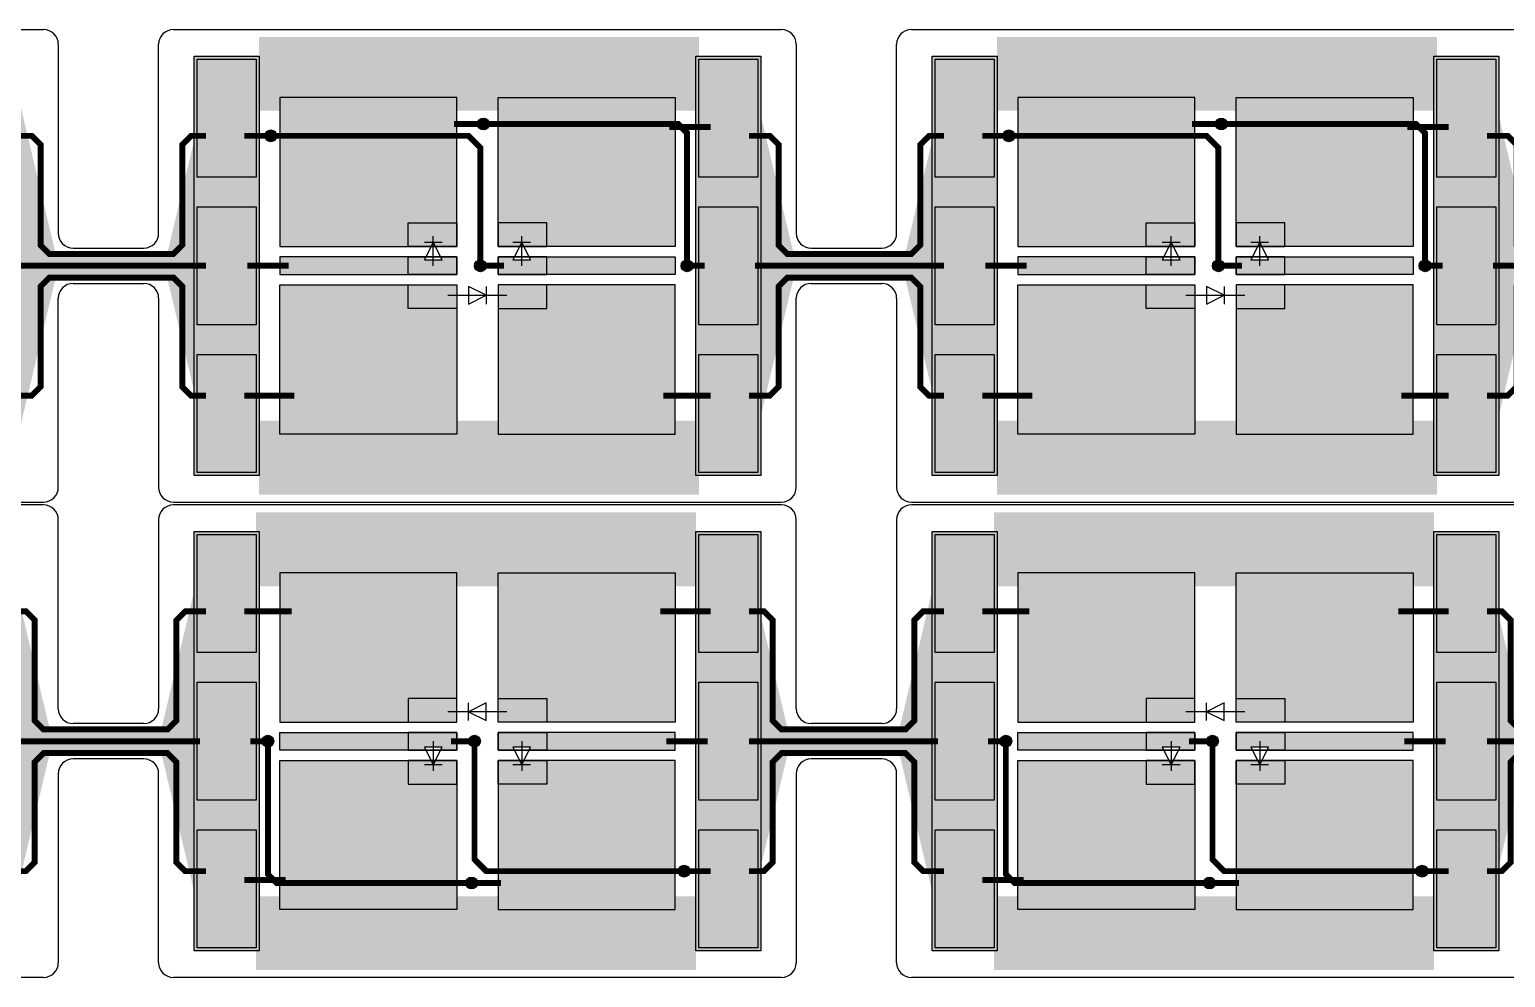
# Model space of a CAD drawing. Extents: x 1822 to 2392, y 725 to 1125.
# Drawn here: x 2287.5 to 2337.5, y 772.8 to 804.9 of the extents above; entities that cross this region are included whole.
import ezdxf

# ---------------------------------------------------------------- set-up
doc = ezdxf.new("R2010")
doc.units = 0
doc.header["$LTSCALE"] = 0.2
for name, color, linetype in [('BS', 1, 'CONTINUOUS'), ('Durchsteiger', 3, 'CONTINUOUS'), ('LED', 7, 'CONTINUOUS'), ('LS', 5, 'CONTINUOUS'), ('Rand', 6, 'CONTINUOUS')]:
    doc.layers.add(name, color=color, linetype=linetype)

msp = doc.modelspace()

# ---------------------------------------------------------------- hatches: boundary and pattern name
at = {"layer": 'BS'}
h = msp.add_hatch(color=256, dxfattribs=at)
h.paths.add_polyline_path([(2295.2, 803.9), (2293.2, 803.9), (2293.2, 799.9), (2295.2, 799.9)])
h.paths.add_polyline_path([(2295.2, 798.9), (2293.2, 798.9), (2293.2, 794.9), (2295.2, 794.9)])
h.paths.add_polyline_path([(2295.2, 793.9), (2293.2, 793.9), (2293.2, 789.9), (2295.2, 789.9)])
h = msp.add_hatch(color=256, dxfattribs=at)
h.paths.add_polyline_path([(2312.2, 803.9), (2310.2, 803.9), (2310.2, 799.9), (2312.2, 799.9)])
h.paths.add_polyline_path([(2312.2, 798.9), (2310.2, 798.9), (2310.2, 794.9), (2312.2, 794.9)])
h.paths.add_polyline_path([(2312.2, 793.9), (2310.2, 793.9), (2310.2, 789.9), (2312.2, 789.9)])
h = msp.add_hatch(color=256, dxfattribs=at)
h.paths.add_polyline_path([(2320.2, 803.9), (2318.2, 803.9), (2318.2, 799.9), (2320.2, 799.9)])
h.paths.add_polyline_path([(2320.2, 798.9), (2318.2, 798.9), (2318.2, 794.9), (2320.2, 794.9)])
h.paths.add_polyline_path([(2320.2, 793.9), (2318.2, 793.9), (2318.2, 789.9), (2320.2, 789.9)])
h = msp.add_hatch(color=256, dxfattribs=at)
h.paths.add_polyline_path([(2337.2, 803.9), (2335.2, 803.9), (2335.2, 799.9), (2337.2, 799.9)])
h.paths.add_polyline_path([(2337.2, 798.9), (2335.2, 798.9), (2335.2, 794.9), (2337.2, 794.9)])
h.paths.add_polyline_path([(2337.2, 793.9), (2335.2, 793.9), (2335.2, 789.9), (2337.2, 789.9)])
h = msp.add_hatch(color=256, dxfattribs=at)
h.paths.add_polyline_path([(2296, 802.6), (2296, 797.55), (2300.35, 797.55), (2300.35, 798.35), (2302, 798.35), (2302, 802.6)])
h.paths.add_polyline_path([(2296, 797.2), (2296, 796.6), (2300.35, 796.6), (2300.35, 797.2)])
h.paths.add_polyline_path([(2296, 796.25), (2296, 791.2), (2302, 791.2), (2302, 795.45), (2300.35, 795.45), (2300.35, 796.25)])
h.paths.add_polyline_path([(2305.05, 796.25), (2305.05, 795.45), (2303.4, 795.45), (2303.4, 791.2), (2309.4, 791.2), (2309.4, 796.25)])
h.paths.add_polyline_path([(2305.05, 797.2), (2305.05, 796.6), (2309.4, 796.6), (2309.4, 797.2)])
h.paths.add_polyline_path([(2303.4, 802.6), (2303.4, 798.35), (2305.05, 798.35), (2305.05, 797.55), (2309.4, 797.55), (2309.4, 802.6)])
h.paths.add_polyline_path([(2303.4, 798.35), (2303.4, 797.55), (2304.125, 797.55), (2304.2, 797.7), (2304.275, 797.55), (2305.05, 797.55), (2305.05, 798.35)], flags=17)
h.paths.add_polyline_path([(2303.4, 797.2), (2303.4, 796.6), (2305.05, 796.6), (2305.05, 797.2), (2304.45, 797.2), (2304.5, 797.1), (2303.9, 797.1), (2303.95, 797.2)])
h.paths.add_polyline_path([(2303.4, 796.25), (2303.4, 795.45), (2305.05, 795.45), (2305.05, 796.25)], flags=17)
h.paths.add_polyline_path([(2300.35, 796.25), (2300.35, 795.45), (2302, 795.45), (2302, 796.25)], flags=16)
h.paths.add_polyline_path([(2300.35, 797.2), (2300.35, 796.6), (2302, 796.6), (2302, 797.2), (2301.45, 797.2), (2301.5, 797.1), (2300.9, 797.1), (2300.95, 797.2)])
h.paths.add_polyline_path([(2300.35, 798.35), (2300.35, 797.55), (2301.125, 797.55), (2301.2, 797.7), (2301.275, 797.55), (2302, 797.55), (2302, 798.35)], flags=17)
h = msp.add_hatch(color=256, dxfattribs=at)
h.paths.add_polyline_path([(2321, 802.6), (2321, 797.55), (2325.35, 797.55), (2325.35, 798.35), (2327, 798.35), (2327, 802.6)])
h.paths.add_polyline_path([(2321, 797.2), (2321, 796.6), (2325.35, 796.6), (2325.35, 797.2)])
h.paths.add_polyline_path([(2321, 796.25), (2321, 791.2), (2327, 791.2), (2327, 795.45), (2325.35, 795.45), (2325.35, 796.25)])
h.paths.add_polyline_path([(2330.05, 796.25), (2330.05, 795.45), (2328.4, 795.45), (2328.4, 791.2), (2334.4, 791.2), (2334.4, 796.25)])
h.paths.add_polyline_path([(2330.05, 797.2), (2330.05, 796.6), (2334.4, 796.6), (2334.4, 797.2)])
h.paths.add_polyline_path([(2328.4, 802.6), (2328.4, 798.35), (2330.05, 798.35), (2330.05, 797.55), (2334.4, 797.55), (2334.4, 802.6)])
h.paths.add_polyline_path([(2328.4, 798.35), (2328.4, 797.55), (2329.125, 797.55), (2329.2, 797.7), (2329.275, 797.55), (2330.05, 797.55), (2330.05, 798.35)], flags=17)
h.paths.add_polyline_path([(2328.4, 797.2), (2328.4, 796.6), (2330.05, 796.6), (2330.05, 797.2), (2329.45, 797.2), (2329.5, 797.1), (2328.9, 797.1), (2328.95, 797.2)])
h.paths.add_polyline_path([(2328.4, 796.25), (2328.4, 795.45), (2330.05, 795.45), (2330.05, 796.25)], flags=17)
h.paths.add_polyline_path([(2325.35, 796.25), (2325.35, 795.45), (2327, 795.45), (2327, 796.25)], flags=16)
h.paths.add_polyline_path([(2325.35, 797.2), (2325.35, 796.6), (2327, 796.6), (2327, 797.2), (2326.45, 797.2), (2326.5, 797.1), (2325.9, 797.1), (2325.95, 797.2)])
h.paths.add_polyline_path([(2325.35, 798.35), (2325.35, 797.55), (2326.125, 797.55), (2326.2, 797.7), (2326.275, 797.55), (2327, 797.55), (2327, 798.35)], flags=17)
h = msp.add_hatch(color=256, dxfattribs=at)
h.paths.add_polyline_path([(2293.2, 773.8), (2295.2, 773.8), (2295.2, 777.8), (2293.2, 777.8)])
h.paths.add_polyline_path([(2293.2, 778.8), (2295.2, 778.8), (2295.2, 782.8), (2293.2, 782.8)])
h.paths.add_polyline_path([(2293.2, 783.8), (2295.2, 783.8), (2295.2, 787.8), (2293.2, 787.8)])
h = msp.add_hatch(color=256, dxfattribs=at)
h.paths.add_polyline_path([(2310.2, 773.8), (2312.2, 773.8), (2312.2, 777.8), (2310.2, 777.8)])
h.paths.add_polyline_path([(2310.2, 778.8), (2312.2, 778.8), (2312.2, 782.8), (2310.2, 782.8)])
h.paths.add_polyline_path([(2310.2, 783.8), (2312.2, 783.8), (2312.2, 787.8), (2310.2, 787.8)])
h = msp.add_hatch(color=256, dxfattribs=at)
h.paths.add_polyline_path([(2318.2, 773.8), (2320.2, 773.8), (2320.2, 777.8), (2318.2, 777.8)])
h.paths.add_polyline_path([(2318.2, 778.8), (2320.2, 778.8), (2320.2, 782.8), (2318.2, 782.8)])
h.paths.add_polyline_path([(2318.2, 783.8), (2320.2, 783.8), (2320.2, 787.8), (2318.2, 787.8)])
h = msp.add_hatch(color=256, dxfattribs=at)
h.paths.add_polyline_path([(2335.2, 773.8), (2337.2, 773.8), (2337.2, 777.8), (2335.2, 777.8)])
h.paths.add_polyline_path([(2335.2, 778.8), (2337.2, 778.8), (2337.2, 782.8), (2335.2, 782.8)])
h.paths.add_polyline_path([(2335.2, 783.8), (2337.2, 783.8), (2337.2, 787.8), (2335.2, 787.8)])
h = msp.add_hatch(color=256, dxfattribs=at)
h.paths.add_polyline_path([(2309.4, 775.1), (2309.4, 780.15), (2305.05, 780.15), (2305.05, 779.35), (2303.4, 779.35), (2303.4, 775.1)])
h.paths.add_polyline_path([(2309.4, 780.5), (2309.4, 781.1), (2305.05, 781.1), (2305.05, 780.5)])
h.paths.add_polyline_path([(2309.4, 781.45), (2309.4, 786.5), (2303.4, 786.5), (2303.4, 782.25), (2305.05, 782.25), (2305.05, 781.45)])
h.paths.add_polyline_path([(2300.35, 781.45), (2300.35, 782.25), (2302, 782.25), (2302, 786.5), (2296, 786.5), (2296, 781.45)])
h.paths.add_polyline_path([(2300.35, 780.5), (2300.35, 781.1), (2296, 781.1), (2296, 780.5)])
h.paths.add_polyline_path([(2302, 775.1), (2302, 779.35), (2300.35, 779.35), (2300.35, 780.15), (2296, 780.15), (2296, 775.1)])
h.paths.add_polyline_path([(2302, 779.35), (2302, 780.15), (2301.275, 780.15), (2301.2, 780), (2301.125, 780.15), (2300.35, 780.15), (2300.35, 779.35)], flags=17)
h.paths.add_polyline_path([(2302, 780.5), (2302, 781.1), (2300.35, 781.1), (2300.35, 780.5), (2300.95, 780.5), (2300.9, 780.6), (2301.5, 780.6), (2301.45, 780.5)])
h.paths.add_polyline_path([(2302, 781.45), (2302, 782.25), (2300.35, 782.25), (2300.35, 781.45)], flags=17)
h.paths.add_polyline_path([(2305.05, 781.45), (2305.05, 782.25), (2303.4, 782.25), (2303.4, 781.45)], flags=16)
h.paths.add_polyline_path([(2305.05, 780.5), (2305.05, 781.1), (2303.4, 781.1), (2303.4, 780.5), (2303.95, 780.5), (2303.9, 780.6), (2304.5, 780.6), (2304.45, 780.5)])
h.paths.add_polyline_path([(2305.05, 779.35), (2305.05, 780.15), (2304.275, 780.15), (2304.2, 780), (2304.125, 780.15), (2303.4, 780.15), (2303.4, 779.35)], flags=17)
h = msp.add_hatch(color=256, dxfattribs=at)
h.paths.add_polyline_path([(2334.4, 775.1), (2334.4, 780.15), (2330.05, 780.15), (2330.05, 779.35), (2328.4, 779.35), (2328.4, 775.1)])
h.paths.add_polyline_path([(2334.4, 780.5), (2334.4, 781.1), (2330.05, 781.1), (2330.05, 780.5)])
h.paths.add_polyline_path([(2334.4, 781.45), (2334.4, 786.5), (2328.4, 786.5), (2328.4, 782.25), (2330.05, 782.25), (2330.05, 781.45)])
h.paths.add_polyline_path([(2325.35, 781.45), (2325.35, 782.25), (2327, 782.25), (2327, 786.5), (2321, 786.5), (2321, 781.45)])
h.paths.add_polyline_path([(2325.35, 780.5), (2325.35, 781.1), (2321, 781.1), (2321, 780.5)])
h.paths.add_polyline_path([(2327, 775.1), (2327, 779.35), (2325.35, 779.35), (2325.35, 780.15), (2321, 780.15), (2321, 775.1)])
h.paths.add_polyline_path([(2327, 779.35), (2327, 780.15), (2326.275, 780.15), (2326.2, 780), (2326.125, 780.15), (2325.35, 780.15), (2325.35, 779.35)], flags=17)
h.paths.add_polyline_path([(2327, 780.5), (2327, 781.1), (2325.35, 781.1), (2325.35, 780.5), (2325.95, 780.5), (2325.9, 780.6), (2326.5, 780.6), (2326.45, 780.5)])
h.paths.add_polyline_path([(2327, 781.45), (2327, 782.25), (2325.35, 782.25), (2325.35, 781.45)], flags=17)
h.paths.add_polyline_path([(2330.05, 781.45), (2330.05, 782.25), (2328.4, 782.25), (2328.4, 781.45)], flags=16)
h.paths.add_polyline_path([(2330.05, 780.5), (2330.05, 781.1), (2328.4, 781.1), (2328.4, 780.5), (2328.95, 780.5), (2328.9, 780.6), (2329.5, 780.6), (2329.45, 780.5)])
h.paths.add_polyline_path([(2330.05, 779.35), (2330.05, 780.15), (2329.275, 780.15), (2329.2, 780), (2329.125, 780.15), (2328.4, 780.15), (2328.4, 779.35)], flags=17)
at = {"layer": 'Durchsteiger'}
for points in [[(2295.7, 801.5, 1), (2295.7, 801.1, 1)], [(2302.9, 801.9, 1), (2302.9, 801.5, 1)], [(2320.7, 801.5, 1), (2320.7, 801.1, 1)], [(2327.9, 801.9, 1), (2327.9, 801.5, 1)], [(2302.8, 797.1, 1), (2302.8, 796.7, 1)], [(2309.8, 797.1, 1), (2309.8, 796.7, 1)], [(2327.8, 797.1, 1), (2327.8, 796.7, 1)], [(2334.8, 797.1, 1), (2334.8, 796.7, 1)], [(2295.6, 780.6, 1), (2295.6, 781, 1)], [(2302.6, 780.6, 1), (2302.6, 781, 1)], [(2320.6, 780.6, 1), (2320.6, 781, 1)], [(2327.6, 780.6, 1), (2327.6, 781, 1)], [(2309.7, 776.2, 1), (2309.7, 776.6, 1)], [(2334.7, 776.2, 1), (2334.7, 776.6, 1)], [(2302.5, 775.8, 1), (2302.5, 776.2, 1)], [(2327.5, 775.8, 1), (2327.5, 776.2, 1)]]:
    msp.add_hatch(color=256, dxfattribs=at).paths.add_polyline_path(points)
at = {"layer": 'LS'}
for points in [[(2295.3, 804), (2293.1, 804), (2293.1, 789.8), (2295.3, 789.8)], [(2312.3, 804), (2310.1, 804), (2310.1, 789.8), (2312.3, 789.8)], [(2320.3, 804), (2318.1, 804), (2318.1, 789.8), (2320.3, 789.8)], [(2337.3, 804), (2335.1, 804), (2335.1, 789.8), (2337.3, 789.8)], [(2295.3, 787.9), (2293.1, 787.9), (2293.1, 773.7), (2295.3, 773.7)], [(2312.3, 787.9), (2310.1, 787.9), (2310.1, 773.7), (2312.3, 773.7)], [(2320.3, 787.9), (2318.1, 787.9), (2318.1, 773.7), (2320.3, 773.7)], [(2337.3, 787.9), (2335.1, 787.9), (2335.1, 773.7), (2337.3, 773.7)]]:
    msp.add_hatch(color=256, dxfattribs=at).paths.add_polyline_path(points)

# ---------------------------------------------------------------- linework, layer by layer
at = {"layer": 'BS'}
for p, q in [((2302.7, 796.8), (2302.7, 797)), ((2327.7, 796.8), (2327.7, 797)), ((2302.6, 796.9), (2302.8, 796.9)), ((2327.6, 796.9), (2327.8, 796.9)), ((2302.8, 780.8), (2302.6, 780.8)), ((2302.7, 780.9), (2302.7, 780.7)), ((2327.8, 780.8), (2327.6, 780.8)), ((2327.7, 780.9), (2327.7, 780.7))]:
    msp.add_line(p, q, dxfattribs=at)
for points in [[(2293.2, 799.9), (2293.2, 803.9), (2295.2, 803.9), (2295.2, 799.9)], [(2310.2, 799.9), (2310.2, 803.9), (2312.2, 803.9), (2312.2, 799.9)], [(2318.2, 799.9), (2318.2, 803.9), (2320.2, 803.9), (2320.2, 799.9)], [(2335.2, 799.9), (2335.2, 803.9), (2337.2, 803.9), (2337.2, 799.9)], [(2302, 797.55), (2302, 802.6), (2296, 802.6), (2296, 797.55)], [(2303.4, 797.55), (2303.4, 802.6), (2309.4, 802.6), (2309.4, 797.55)], [(2327, 797.55), (2327, 802.6), (2321, 802.6), (2321, 797.55)], [(2328.4, 797.55), (2328.4, 802.6), (2334.4, 802.6), (2334.4, 797.55)], [(2293.2, 794.9), (2293.2, 798.9), (2295.2, 798.9), (2295.2, 794.9)], [(2310.2, 794.9), (2310.2, 798.9), (2312.2, 798.9), (2312.2, 794.9)], [(2318.2, 794.9), (2318.2, 798.9), (2320.2, 798.9), (2320.2, 794.9)], [(2335.2, 794.9), (2335.2, 798.9), (2337.2, 798.9), (2337.2, 794.9)], [(2300.35, 797.55), (2300.35, 798.35), (2302, 798.35), (2302, 797.55)], [(2305.05, 797.55), (2305.05, 798.35), (2303.4, 798.35), (2303.4, 797.55)], [(2325.35, 797.55), (2325.35, 798.35), (2327, 798.35), (2327, 797.55)], [(2330.05, 797.55), (2330.05, 798.35), (2328.4, 798.35), (2328.4, 797.55)], [(2302, 796.6), (2302, 797.2), (2296, 797.2), (2296, 796.6)], [(2300.35, 796.6), (2300.35, 797.2), (2302, 797.2), (2302, 796.6)], [(2305.05, 796.6), (2305.05, 797.2), (2303.4, 797.2), (2303.4, 796.6)], [(2303.4, 796.6), (2303.4, 797.2), (2309.4, 797.2), (2309.4, 796.6)], [(2327, 796.6), (2327, 797.2), (2321, 797.2), (2321, 796.6)], [(2325.35, 796.6), (2325.35, 797.2), (2327, 797.2), (2327, 796.6)], [(2330.05, 796.6), (2330.05, 797.2), (2328.4, 797.2), (2328.4, 796.6)], [(2328.4, 796.6), (2328.4, 797.2), (2334.4, 797.2), (2334.4, 796.6)], [(2302, 796.25), (2302, 791.2), (2296, 791.2), (2296, 796.25)], [(2300.35, 795.45), (2300.35, 796.25), (2302, 796.25), (2302, 795.45)], [(2305.05, 795.45), (2305.05, 796.25), (2303.4, 796.25), (2303.4, 795.45)], [(2303.4, 796.25), (2303.4, 791.2), (2309.4, 791.2), (2309.4, 796.25)], [(2327, 796.25), (2327, 791.2), (2321, 791.2), (2321, 796.25)], [(2325.35, 795.45), (2325.35, 796.25), (2327, 796.25), (2327, 795.45)], [(2330.05, 795.45), (2330.05, 796.25), (2328.4, 796.25), (2328.4, 795.45)], [(2328.4, 796.25), (2328.4, 791.2), (2334.4, 791.2), (2334.4, 796.25)], [(2293.2, 789.9), (2293.2, 793.9), (2295.2, 793.9), (2295.2, 789.9)], [(2310.2, 789.9), (2310.2, 793.9), (2312.2, 793.9), (2312.2, 789.9)], [(2318.2, 789.9), (2318.2, 793.9), (2320.2, 793.9), (2320.2, 789.9)], [(2335.2, 789.9), (2335.2, 793.9), (2337.2, 793.9), (2337.2, 789.9)], [(2295.2, 787.8), (2295.2, 783.8), (2293.2, 783.8), (2293.2, 787.8)], [(2312.2, 787.8), (2312.2, 783.8), (2310.2, 783.8), (2310.2, 787.8)], [(2320.2, 787.8), (2320.2, 783.8), (2318.2, 783.8), (2318.2, 787.8)], [(2337.2, 787.8), (2337.2, 783.8), (2335.2, 783.8), (2335.2, 787.8)], [(2302, 781.45), (2302, 786.5), (2296, 786.5), (2296, 781.45)], [(2303.4, 781.45), (2303.4, 786.5), (2309.4, 786.5), (2309.4, 781.45)], [(2327, 781.45), (2327, 786.5), (2321, 786.5), (2321, 781.45)], [(2328.4, 781.45), (2328.4, 786.5), (2334.4, 786.5), (2334.4, 781.45)], [(2295.2, 782.8), (2295.2, 778.8), (2293.2, 778.8), (2293.2, 782.8)], [(2312.2, 782.8), (2312.2, 778.8), (2310.2, 778.8), (2310.2, 782.8)], [(2320.2, 782.8), (2320.2, 778.8), (2318.2, 778.8), (2318.2, 782.8)], [(2337.2, 782.8), (2337.2, 778.8), (2335.2, 778.8), (2335.2, 782.8)], [(2300.35, 782.25), (2300.35, 781.45), (2302, 781.45), (2302, 782.25)], [(2305.05, 782.25), (2305.05, 781.45), (2303.4, 781.45), (2303.4, 782.25)], [(2325.35, 782.25), (2325.35, 781.45), (2327, 781.45), (2327, 782.25)], [(2330.05, 782.25), (2330.05, 781.45), (2328.4, 781.45), (2328.4, 782.25)], [(2302, 781.1), (2302, 780.5), (2296, 780.5), (2296, 781.1)], [(2300.35, 781.1), (2300.35, 780.5), (2302, 780.5), (2302, 781.1)], [(2305.05, 781.1), (2305.05, 780.5), (2303.4, 780.5), (2303.4, 781.1)], [(2303.4, 781.1), (2303.4, 780.5), (2309.4, 780.5), (2309.4, 781.1)], [(2327, 781.1), (2327, 780.5), (2321, 780.5), (2321, 781.1)], [(2325.35, 781.1), (2325.35, 780.5), (2327, 780.5), (2327, 781.1)], [(2330.05, 781.1), (2330.05, 780.5), (2328.4, 780.5), (2328.4, 781.1)], [(2328.4, 781.1), (2328.4, 780.5), (2334.4, 780.5), (2334.4, 781.1)], [(2302, 780.15), (2302, 775.1), (2296, 775.1), (2296, 780.15)], [(2300.35, 780.15), (2300.35, 779.35), (2302, 779.35), (2302, 780.15)], [(2305.05, 780.15), (2305.05, 779.35), (2303.4, 779.35), (2303.4, 780.15)], [(2303.4, 780.15), (2303.4, 775.1), (2309.4, 775.1), (2309.4, 780.15)], [(2327, 780.15), (2327, 775.1), (2321, 775.1), (2321, 780.15)], [(2325.35, 780.15), (2325.35, 779.35), (2327, 779.35), (2327, 780.15)], [(2330.05, 780.15), (2330.05, 779.35), (2328.4, 779.35), (2328.4, 780.15)], [(2328.4, 780.15), (2328.4, 775.1), (2334.4, 775.1), (2334.4, 780.15)], [(2295.2, 777.8), (2295.2, 773.8), (2293.2, 773.8), (2293.2, 777.8)], [(2312.2, 777.8), (2312.2, 773.8), (2310.2, 773.8), (2310.2, 777.8)], [(2320.2, 777.8), (2320.2, 773.8), (2318.2, 773.8), (2318.2, 777.8)], [(2337.2, 777.8), (2337.2, 773.8), (2335.2, 773.8), (2335.2, 777.8)]]:
    msp.add_lwpolyline(points, close=True, dxfattribs=at)
at = {"layer": 'BS', "const_width": 0.2}
for points in [[(2301.9, 801.7), (2302.8, 801.7)], [(2309.2, 801.6), (2310.6, 801.6)], [(2326.9, 801.7), (2327.8, 801.7)], [(2334.2, 801.6), (2335.6, 801.6)], [(2286.9, 801.3), (2287.6, 801.3), (2287.9, 801), (2287.9, 797.6), (2288.2, 797.3), (2290.1, 797.3)], [(2290.1, 797.3), (2292.4, 797.3), (2292.7, 797.6), (2292.7, 801), (2293, 801.3), (2293.5, 801.3)], [(2295.6, 801.3), (2294.8, 801.3)], [(2311.9, 801.3), (2312.6, 801.3), (2312.9, 801), (2312.9, 797.6), (2313.2, 797.3), (2315.1, 797.3)], [(2315.1, 797.3), (2317.4, 797.3), (2317.7, 797.6), (2317.7, 801), (2318, 801.3), (2318.5, 801.3)], [(2320.6, 801.3), (2319.8, 801.3)], [(2336.9, 801.3), (2337.6, 801.3), (2337.9, 801), (2337.9, 797.6), (2338.2, 797.3), (2340.1, 797.3)], [(2287.1, 796.9), (2290.1, 796.9)], [(2290.1, 796.9), (2293.5, 796.9)], [(2294.9, 796.9), (2296.3, 796.9)], [(2302.9, 796.9), (2303.6, 796.9)], [(2309.9, 796.9), (2310.4, 796.9)], [(2312.1, 796.9), (2315.1, 796.9)], [(2315.1, 796.9), (2318.5, 796.9)], [(2319.9, 796.9), (2321.3, 796.9)], [(2327.9, 796.9), (2328.6, 796.9)], [(2334.9, 796.9), (2335.4, 796.9)], [(2337.1, 796.9), (2340.1, 796.9)], [(2286.9, 792.5), (2287.6, 792.5), (2287.9, 792.8), (2287.9, 796.2), (2288.2, 796.5), (2290.1, 796.5)], [(2290.1, 796.5), (2292.4, 796.5), (2292.7, 796.2), (2292.7, 792.8), (2293, 792.5), (2293.5, 792.5)], [(2311.9, 792.5), (2312.6, 792.5), (2312.9, 792.8), (2312.9, 796.2), (2313.2, 796.5), (2315.1, 796.5)], [(2315.1, 796.5), (2317.4, 796.5), (2317.7, 796.2), (2317.7, 792.8), (2318, 792.5), (2318.5, 792.5)], [(2336.9, 792.5), (2337.6, 792.5), (2337.9, 792.8), (2337.9, 796.2), (2338.2, 796.5), (2340.1, 796.5)], [(2294.8, 792.5), (2296.5, 792.5)], [(2309, 792.5), (2310.6, 792.5)], [(2319.8, 792.5), (2321.5, 792.5)], [(2334, 792.5), (2335.6, 792.5)], [(2290.3, 781.2), (2288, 781.2), (2287.7, 781.5), (2287.7, 784.9), (2287.4, 785.2), (2286.9, 785.2)], [(2293.5, 785.2), (2292.8, 785.2), (2292.5, 784.9), (2292.5, 781.5), (2292.2, 781.2), (2290.3, 781.2)], [(2296.4, 785.2), (2294.8, 785.2)], [(2310.6, 785.2), (2308.9, 785.2)], [(2315.3, 781.2), (2313, 781.2), (2312.7, 781.5), (2312.7, 784.9), (2312.4, 785.2), (2311.9, 785.2)], [(2318.5, 785.2), (2317.8, 785.2), (2317.5, 784.9), (2317.5, 781.5), (2317.2, 781.2), (2315.3, 781.2)], [(2321.4, 785.2), (2319.8, 785.2)], [(2335.6, 785.2), (2333.9, 785.2)], [(2340.3, 781.2), (2338, 781.2), (2337.7, 781.5), (2337.7, 784.9), (2337.4, 785.2), (2336.9, 785.2)], [(2290.3, 780.8), (2286.9, 780.8)], [(2293.3, 780.8), (2290.3, 780.8)], [(2295.5, 780.8), (2295, 780.8)], [(2302.5, 780.8), (2301.8, 780.8)], [(2310.5, 780.8), (2309.1, 780.8)], [(2315.3, 780.8), (2311.9, 780.8)], [(2318.3, 780.8), (2315.3, 780.8)], [(2320.5, 780.8), (2320, 780.8)], [(2327.5, 780.8), (2326.8, 780.8)], [(2335.5, 780.8), (2334.1, 780.8)], [(2340.3, 780.8), (2336.9, 780.8)], [(2290.3, 780.4), (2288, 780.4), (2287.7, 780.1), (2287.7, 776.7), (2287.4, 776.4), (2286.9, 776.4)], [(2293.5, 776.4), (2292.8, 776.4), (2292.5, 776.7), (2292.5, 780.1), (2292.2, 780.4), (2290.3, 780.4)], [(2315.3, 780.4), (2313, 780.4), (2312.7, 780.1), (2312.7, 776.7), (2312.4, 776.4), (2311.9, 776.4)], [(2318.5, 776.4), (2317.8, 776.4), (2317.5, 776.7), (2317.5, 780.1), (2317.2, 780.4), (2315.3, 780.4)], [(2340.3, 780.4), (2338, 780.4), (2337.7, 780.1), (2337.7, 776.7), (2337.4, 776.4), (2336.9, 776.4)], [(2296.2, 776.1), (2294.8, 776.1)], [(2303.5, 776), (2302.6, 776)], [(2309.8, 776.4), (2310.6, 776.4)], [(2321.2, 776.1), (2319.8, 776.1)], [(2328.5, 776), (2327.6, 776)], [(2334.8, 776.4), (2335.6, 776.4)]]:
    msp.add_lwpolyline(points, dxfattribs=at)
at = {"layer": 'Durchsteiger'}
for centre in [(2295.7, 801.3), (2302.9, 801.7), (2320.7, 801.3), (2327.9, 801.7), (2302.8, 796.9), (2309.8, 796.9), (2327.8, 796.9), (2334.8, 796.9), (2295.6, 780.8), (2302.6, 780.8), (2320.6, 780.8), (2327.6, 780.8), (2309.7, 776.4), (2334.7, 776.4), (2302.5, 776), (2327.5, 776)]:
    msp.add_circle(centre, 0.2, dxfattribs=at)
at = {"layer": 'LED'}
for p, q in [((2301.2, 797.7), (2300.9, 797.1)), ((2300.9, 797.7), (2301.5, 797.7)), ((2301.2, 796.9), (2301.2, 797.9)), ((2301.5, 797.1), (2301.2, 797.7)), ((2304.2, 797.7), (2303.9, 797.1)), ((2303.9, 797.7), (2304.5, 797.7)), ((2304.2, 796.9), (2304.2, 797.9)), ((2304.5, 797.1), (2304.2, 797.7)), ((2326.2, 797.7), (2325.9, 797.1)), ((2325.9, 797.7), (2326.5, 797.7)), ((2326.2, 796.9), (2326.2, 797.9)), ((2326.5, 797.1), (2326.2, 797.7)), ((2329.2, 797.7), (2328.9, 797.1)), ((2328.9, 797.7), (2329.5, 797.7)), ((2329.2, 796.9), (2329.2, 797.9)), ((2329.5, 797.1), (2329.2, 797.7)), ((2300.9, 797.1), (2301.5, 797.1)), ((2303.9, 797.1), (2304.5, 797.1)), ((2325.9, 797.1), (2326.5, 797.1)), ((2328.9, 797.1), (2329.5, 797.1)), ((2302.4, 796.2), (2302.4, 795.6)), ((2303, 795.9), (2302.4, 796.2)), ((2303, 796.2), (2303, 795.6)), ((2327.4, 796.2), (2327.4, 795.6)), ((2328, 795.9), (2327.4, 796.2)), ((2328, 796.2), (2328, 795.6)), ((2301.7, 795.9), (2303.7, 795.9)), ((2302.4, 795.6), (2303, 795.9)), ((2326.7, 795.9), (2328.7, 795.9)), ((2327.4, 795.6), (2328, 795.9)), ((2303, 782.1), (2302.4, 781.8)), ((2302.4, 781.5), (2302.4, 782.1)), ((2303, 781.5), (2303, 782.1)), ((2328, 782.1), (2327.4, 781.8)), ((2327.4, 781.5), (2327.4, 782.1)), ((2328, 781.5), (2328, 782.1)), ((2303.7, 781.8), (2301.7, 781.8)), ((2302.4, 781.8), (2303, 781.5)), ((2328.7, 781.8), (2326.7, 781.8)), ((2327.4, 781.8), (2328, 781.5)), ((2301.5, 780.6), (2300.9, 780.6)), ((2300.9, 780.6), (2301.2, 780)), ((2301.2, 780.8), (2301.2, 779.8)), ((2301.2, 780), (2301.5, 780.6)), ((2304.5, 780.6), (2303.9, 780.6)), ((2303.9, 780.6), (2304.2, 780)), ((2304.2, 780.8), (2304.2, 779.8)), ((2304.2, 780), (2304.5, 780.6)), ((2326.5, 780.6), (2325.9, 780.6)), ((2325.9, 780.6), (2326.2, 780)), ((2326.2, 780.8), (2326.2, 779.8)), ((2326.2, 780), (2326.5, 780.6)), ((2329.5, 780.6), (2328.9, 780.6)), ((2328.9, 780.6), (2329.2, 780)), ((2329.2, 780.8), (2329.2, 779.8)), ((2329.2, 780), (2329.5, 780.6)), ((2301.5, 780), (2300.9, 780)), ((2304.5, 780), (2303.9, 780)), ((2326.5, 780), (2325.9, 780)), ((2329.5, 780), (2328.9, 780))]:
    msp.add_line(p, q, dxfattribs=at)
at = {"layer": 'LS'}
for points, const_width in [([(2295.3, 803.4), (2310.2, 803.4)], 2.5), ([(2320.3, 803.4), (2335.2, 803.4)], 2.5), ([(2303, 801.7), (2309.5, 801.7), (2309.8, 801.4), (2309.8, 797.2), (2309.8, 797)], 0.2), ([(2328, 801.7), (2334.5, 801.7), (2334.8, 801.4), (2334.8, 797.2), (2334.8, 797)], 0.2), ([(2295.8, 801.3), (2297.9, 801.3), (2302.4, 801.3), (2302.8, 800.9), (2302.8, 797)], 0.2), ([(2320.8, 801.3), (2322.9, 801.3), (2327.4, 801.3), (2327.8, 800.9), (2327.8, 797)], 0.2), ([(2288.4, 796.9), (2290.1, 796.9)], 0.9), ([(2290.1, 796.9), (2292.2, 796.9)], 0.9), ([(2313.4, 796.9), (2315.1, 796.9)], 0.9), ([(2315.1, 796.9), (2317.2, 796.9)], 0.9), ([(2295.3, 790.4), (2310.2, 790.4)], 2.5), ([(2320.3, 790.4), (2335.2, 790.4)], 2.5), ([(2310.1, 787.3), (2295.2, 787.3)], 2.5), ([(2335.1, 787.3), (2320.2, 787.3)], 2.5), ([(2290.3, 780.8), (2288.2, 780.8)], 0.9), ([(2292, 780.8), (2290.3, 780.8)], 0.9), ([(2315.3, 780.8), (2313.2, 780.8)], 0.9), ([(2317, 780.8), (2315.3, 780.8)], 0.9), ([(2302.4, 776), (2295.9, 776), (2295.6, 776.3), (2295.6, 780.5), (2295.6, 780.7)], 0.2), ([(2309.6, 776.4), (2307.5, 776.4), (2303, 776.4), (2302.6, 776.8), (2302.6, 780.7)], 0.2), ([(2327.4, 776), (2320.9, 776), (2320.6, 776.3), (2320.6, 780.5), (2320.6, 780.7)], 0.2), ([(2334.6, 776.4), (2332.5, 776.4), (2328, 776.4), (2327.6, 776.8), (2327.6, 780.7)], 0.2), ([(2310.1, 774.3), (2295.2, 774.3)], 2.5), ([(2335.1, 774.3), (2320.2, 774.3)], 2.5)]:
    msp.add_lwpolyline(points, dxfattribs=dict(at, const_width=const_width))
for points in [[(2288.4, 796.9, 0.9, 11, 0), (2287.2, 796.9, 15, 15, 0)], [(2292.2, 796.9, 0.9, 11, 0), (2293.4, 796.9, 15, 15, 0)], [(2313.4, 796.9, 0.9, 11, 0), (2312.2, 796.9, 15, 15, 0)], [(2317.2, 796.9, 0.9, 11, 0), (2318.4, 796.9, 15, 15, 0)], [(2338.4, 796.9, 0.9, 11, 0), (2337.2, 796.9, 15, 15, 0)], [(2342.2, 796.9, 0.9, 11, 0), (2343.4, 796.9, 15, 15, 0)], [(2288.2, 780.8, 0.9, 11, 0), (2287, 780.8, 15, 15, 0)], [(2292, 780.8, 0.9, 11, 0), (2293.2, 780.8, 15, 15, 0)], [(2313.2, 780.8, 0.9, 11, 0), (2312, 780.8, 15, 15, 0)], [(2317, 780.8, 0.9, 11, 0), (2318.2, 780.8, 15, 15, 0)], [(2338.2, 780.8, 0.9, 11, 0), (2337, 780.8, 15, 15, 0)], [(2342, 780.8, 0.9, 11, 0), (2343.2, 780.8, 15, 15, 0)]]:
    msp.add_lwpolyline(points, format="xyseb", dxfattribs=at)
for points in [[(2293.1, 789.8), (2293.1, 804), (2295.3, 804), (2295.3, 789.8)], [(2310.1, 789.8), (2310.1, 804), (2312.3, 804), (2312.3, 789.8)], [(2318.1, 789.8), (2318.1, 804), (2320.3, 804), (2320.3, 789.8)], [(2335.1, 789.8), (2335.1, 804), (2337.3, 804), (2337.3, 789.8)], [(2295.3, 787.9), (2295.3, 773.7), (2293.1, 773.7), (2293.1, 787.9)], [(2312.3, 787.9), (2312.3, 773.7), (2310.1, 773.7), (2310.1, 787.9)], [(2320.3, 787.9), (2320.3, 773.7), (2318.1, 773.7), (2318.1, 787.9)], [(2337.3, 787.9), (2337.3, 773.7), (2335.1, 773.7), (2335.1, 787.9)]]:
    msp.add_lwpolyline(points, close=True, dxfattribs=at)
at = {"layer": 'Rand'}
for p, q in [((2267.4, 804.9), (2288, 804.9)), ((2292.4, 804.9), (2313, 804.9)), ((2317.4, 804.9), (2338, 804.9)), ((2288.5, 804.4), (2288.5, 798)), ((2291.9, 798), (2291.9, 804.4)), ((2313.5, 804.4), (2313.5, 798)), ((2316.9, 798), (2316.9, 804.4)), ((2289, 797.5), (2290.1, 797.5)), ((2289, 797.5), (2290.1, 797.5)), ((2290.1, 797.5), (2291.4, 797.5)), ((2290.1, 797.5), (2291.4, 797.5)), ((2314, 797.5), (2315.1, 797.5)), ((2314, 797.5), (2315.1, 797.5)), ((2315.1, 797.5), (2316.4, 797.5)), ((2315.1, 797.5), (2316.4, 797.5)), ((2289, 796.3), (2290.1, 796.3)), ((2289, 796.3), (2290.1, 796.3)), ((2290.1, 796.3), (2291.4, 796.3)), ((2290.1, 796.3), (2291.4, 796.3)), ((2314, 796.3), (2315.1, 796.3)), ((2314, 796.3), (2315.1, 796.3)), ((2315.1, 796.3), (2316.4, 796.3)), ((2315.1, 796.3), (2316.4, 796.3)), ((2288.5, 789.4), (2288.5, 795.8)), ((2291.9, 795.8), (2291.9, 789.4)), ((2313.5, 789.4), (2313.5, 795.8)), ((2316.9, 795.8), (2316.9, 789.4)), ((2267.4, 788.9), (2288, 788.9)), ((2288, 788.8), (2267.4, 788.8)), ((2292.4, 788.9), (2313, 788.9)), ((2313, 788.8), (2292.4, 788.8)), ((2317.4, 788.9), (2338, 788.9)), ((2338, 788.8), (2317.4, 788.8)), ((2288.5, 781.9), (2288.5, 788.3)), ((2291.9, 788.3), (2291.9, 781.9)), ((2313.5, 781.9), (2313.5, 788.3)), ((2316.9, 788.3), (2316.9, 781.9)), ((2290.3, 781.4), (2289, 781.4)), ((2290.3, 781.4), (2289, 781.4)), ((2291.4, 781.4), (2290.3, 781.4)), ((2291.4, 781.4), (2290.3, 781.4)), ((2315.3, 781.4), (2314, 781.4)), ((2315.3, 781.4), (2314, 781.4)), ((2316.4, 781.4), (2315.3, 781.4)), ((2316.4, 781.4), (2315.3, 781.4)), ((2290.3, 780.2), (2289, 780.2)), ((2290.3, 780.2), (2289, 780.2)), ((2291.4, 780.2), (2290.3, 780.2)), ((2291.4, 780.2), (2290.3, 780.2)), ((2315.3, 780.2), (2314, 780.2)), ((2315.3, 780.2), (2314, 780.2)), ((2316.4, 780.2), (2315.3, 780.2)), ((2316.4, 780.2), (2315.3, 780.2)), ((2288.5, 779.7), (2288.5, 773.3)), ((2291.9, 773.3), (2291.9, 779.7)), ((2313.5, 779.7), (2313.5, 773.3)), ((2316.9, 773.3), (2316.9, 779.7)), ((2288, 772.8), (2267.4, 772.8)), ((2313, 772.8), (2292.4, 772.8)), ((2338, 772.8), (2317.4, 772.8))]:
    msp.add_line(p, q, dxfattribs=at)
for centre, start, end in [((2288, 804.4), 0, 90), ((2292.4, 804.4), 90, 180), ((2313, 804.4), 0, 90), ((2317.4, 804.4), 90, 180), ((2289, 798), 180, 270), ((2291.4, 798), 270, 0), ((2314, 798), 180, 270), ((2316.4, 798), 270, 0), ((2289, 795.8), 90, 180), ((2291.4, 795.8), 0, 90), ((2314, 795.8), 90, 180), ((2316.4, 795.8), 0, 90), ((2288, 789.4), 270, 0), ((2292.4, 789.4), 180, 270), ((2313, 789.4), 270, 0), ((2317.4, 789.4), 180, 270), ((2288, 788.3), 0, 90), ((2292.4, 788.3), 90, 180), ((2313, 788.3), 0, 90), ((2317.4, 788.3), 90, 180), ((2289, 781.9), 180, 270), ((2291.4, 781.9), 270, 0), ((2314, 781.9), 180, 270), ((2316.4, 781.9), 270, 0), ((2289, 779.7), 90, 180), ((2291.4, 779.7), 0, 90), ((2314, 779.7), 90, 180), ((2316.4, 779.7), 0, 90), ((2288, 773.3), 270, 0), ((2292.4, 773.3), 180, 270), ((2313, 773.3), 270, 0), ((2317.4, 773.3), 180, 270)]:
    msp.add_arc(centre, 0.5, start, end, dxfattribs=at)

doc.saveas('drawing.dxf')
